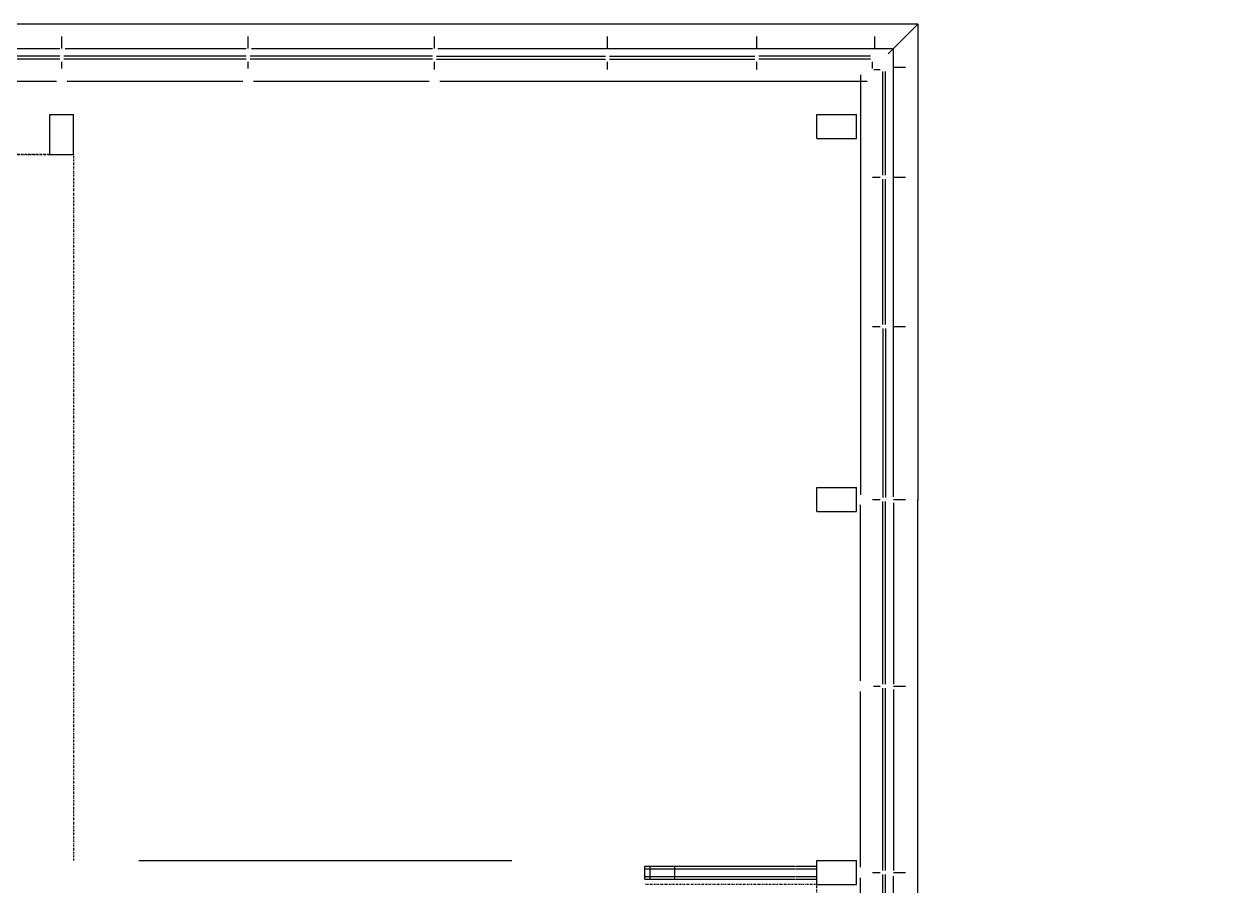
# Model space of a CAD drawing. Extents: x 7705 to 8778, y -6493 to -5330.
# Drawn here: x 8183.2 to 8538.9, y -5585 to -5330.3 of the extents above; entities that cross this region are included whole.
import ezdxf

# ---------------------------------------------------------------- set-up
doc = ezdxf.new("R2010")
doc.units = 0
doc.linetypes.add('DOT_DASH', pattern=[1, 0, -0.25, 0.5, -0.25])
doc.linetypes.add('LONG_DASHES', pattern=[1.5, 1, -0.5])
doc.layers.get('0').update_dxf_attribs({"linetype": 'CONTINUOUS'})
for name, color, linetype in [('A-NEU-BüROTRENNWAND-FEIN', 7, 'CONTINUOUS'), ('A-NEU-BüROTRENNWAND-GROB', 7, 'CONTINUOUS'), ('A-NEU-GRUNDRISS', 7, 'CONTINUOUS'), ('A-NEU-WAND-BETON', 7, 'CONTINUOUS'), ('A-NEU-WAND-DAEMMUNG', 7, 'CONTINUOUS'), ('FM_OBJEKT_RAUM', 7, 'CONTINUOUS')]:
    doc.layers.add(name, color=color, linetype=linetype)

# ---------------------------------------------------------------- blocks, each defined once
blk = doc.blocks.new('*D000014')
at = {"layer": 'FM_OBJEKT_RAUM', "color": 250, "linetype": 'CONTINUOUS', "const_width": 0.00174}
blk.add_lwpolyline([(8194.3555, -5357.043), (8194.3574, -5347.2002), (8430.5762, -5347.1992), (8430.5762, -5357.043), (8429.3926, -5357.043), (8429.3926, -5364.1294), (8417.582, -5364.1294), (8417.582, -5357.043), (8429.3926, -5357.043), (8430.5762, -5357.043), (8430.5762, -5467.2788), (8429.3926, -5467.2788), (8429.3926, -5474.3657), (8417.582, -5474.3657), (8417.582, -5467.2788), (8429.3926, -5467.2788), (8430.5762, -5467.2788), (8430.5762, -5581.0581), (8429.3926, -5581.0581), (8429.3926, -5577.5146), (8417.582, -5577.5146), (8417.582, -5581.0581), (8366.7969, -5581.0581), (8366.7969, -5577.5146), (8197.8984, -5577.5146), (8197.8984, -5368.854), (8197.8984, -5357.043), (8194.3555, -5357.043)], close=True, dxfattribs=at)
blk = doc.blocks.new('*D000022')
at = {"layer": 'FM_OBJEKT_RAUM', "color": 250, "linetype": 'CONTINUOUS', "const_width": 0.00174}
for points in [[(8177.8208, -5577.5151), (8197.8984, -5577.5151), (8197.8984, -5368.854), (8190.812, -5368.854), (8190.812, -5357.043), (8194.3555, -5357.043), (8194.3574, -5347.2002), (8084.1196, -5347.2002)], [(8430.5762, -5677.9082), (8430.5762, -5581.0581), (8429.3926, -5581.0581), (8429.3926, -5584.6016), (8417.584, -5584.6016), (8417.582, -5581.0581), (8366.7969, -5581.0581), (8366.7969, -5599.9561)]]:
    blk.add_lwpolyline(points, dxfattribs=at)
blk = doc.blocks.new('*D000063')
at = {"layer": 'A-NEU-GRUNDRISS', "color": 250, "linetype": 'CONTINUOUS'}
for p, q in [((8447.5059, -5330.2715), (8304.5586, -5330.2715)), ((8438.7246, -5339.0503), (8447.5059, -5330.2715)), ((8447.5059, -5330.2715), (8447.5059, -5471.019)), ((8304.5918, -5337.5137), (8304.5918, -5333.9585)), ((8355.7734, -5337.5137), (8355.7734, -5333.9585)), ((8399.8672, -5337.5137), (8399.8672, -5333.9585)), ((8434.7402, -5337.5137), (8434.7402, -5333.9595)), ((8447.5059, -5331.4521), (8447.5059, -5471.019)), ((8305.5859, -5337.5142), (8440.2617, -5337.5142)), ((8434.1191, -5337.5137), (8434.7402, -5337.5137)), ((8440.2617, -5470.0254), (8440.2617, -5337.5142)), ((8304.5918, -5343.6563), (8304.5918, -5341.4517)), ((8305.1836, -5339.8037), (8355.1836, -5339.8037)), ((8305.1836, -5340.6309), (8355.1836, -5340.6309)), ((8355.7734, -5343.6563), (8355.7734, -5341.4517)), ((8356.3652, -5339.8018), (8399.2852, -5339.7979)), ((8356.3652, -5340.6289), (8399.2852, -5340.625)), ((8399.8672, -5343.6563), (8399.8672, -5341.4517)), ((8433.5313, -5339.7979), (8400.459, -5339.7979)), ((8433.5313, -5340.625), (8400.459, -5340.625)), ((8434.1191, -5343.3618), (8434.1191, -5341.4517)), ((8430.5762, -5345.2314), (8430.5762, -5469.4443)), ((8434.4551, -5343.6567), (8436.3262, -5343.6563)), ((8437.1309, -5374.9561), (8437.1309, -5344.2471)), ((8437.957, -5374.9561), (8437.957, -5344.2471)), ((8440.2617, -5343.0352), (8443.8164, -5343.0352)), ((8432.5449, -5347.1992), (8306.168, -5347.1992)), ((8434.1211, -5375.5464), (8436.3262, -5375.5464)), ((8437.1309, -5419.0508), (8437.1309, -5376.1367)), ((8437.957, -5419.0508), (8437.957, -5376.1367)), ((8440.2637, -5375.5459), (8443.8184, -5375.5459)), ((8434.1172, -5419.6406), (8436.3242, -5419.6406)), ((8440.2617, -5419.6406), (8443.8164, -5419.6401)), ((8437.1309, -5420.2314), (8437.1309, -5470.2314)), ((8437.957, -5420.2314), (8437.957, -5470.2314)), ((8434.1191, -5470.8223), (8436.3242, -5470.8223)), ((8440.2617, -5470.8218), (8443.8164, -5470.8218))]:
    blk.add_line(p, q, dxfattribs=at)
at = {"layer": 'A-NEU-GRUNDRISS', "color": 250, "linetype": 'CONTINUOUS', "const_width": 0.00174}
for points in [[(8305.666, -5335.7104), (8303.5195, -5335.7104), (8303.5195, -5333.9585), (8305.666, -5333.9585)], [(8356.8145, -5335.7104), (8354.668, -5335.7104), (8354.668, -5333.9585), (8356.8145, -5333.9585)], [(8400.9082, -5335.7104), (8398.7617, -5335.7104), (8398.7617, -5333.9585), (8400.9082, -5333.9585)], [(8434.7402, -5335.7114), (8434.1191, -5335.7114), (8434.1191, -5333.9595), (8434.7402, -5333.9595)], [(8305.5859, -5338.6953), (8303.5996, -5338.6953), (8303.5996, -5337.5142), (8305.5859, -5337.5142)], [(8356.7676, -5338.6953), (8354.7793, -5338.6953), (8354.7793, -5337.5142), (8356.7676, -5337.5142)], [(8400.8613, -5338.6953), (8398.873, -5338.6953), (8398.873, -5337.5142), (8400.8613, -5337.5142)], [(8435.1113, -5338.6953), (8433.125, -5338.6953), (8433.125, -5337.5142), (8435.1113, -5337.5142)], [(8304.9863, -5341.4517), (8304.1992, -5341.4517), (8304.1992, -5338.9932), (8304.9863, -5338.9932)], [(8355.1836, -5341.4536), (8305.1836, -5341.4536), (8305.1836, -5338.9751), (8355.1836, -5338.9751)], [(8356.168, -5341.4517), (8355.3809, -5341.4517), (8355.3809, -5338.9932), (8356.168, -5338.9932)], [(8356.3652, -5341.4556), (8399.2852, -5341.4517), (8399.2852, -5338.9717), (8356.3652, -5338.9751)], [(8400.2617, -5341.4517), (8399.4746, -5341.4517), (8399.4746, -5338.9932), (8400.2617, -5338.9932)], [(8433.5313, -5341.4517), (8400.459, -5341.4517), (8400.459, -5338.9712), (8433.5313, -5338.9712)], [(8434.5137, -5341.4517), (8433.7246, -5341.4517), (8433.7246, -5338.9932), (8434.5137, -5338.9932)], [(8438.7246, -5343.0664), (8436.4023, -5343.0664), (8436.4023, -5341.373), (8434.707, -5341.373), (8434.707, -5339.0503), (8438.7246, -5339.0503)], [(8306.168, -5347.1992), (8303.0176, -5347.1992), (8303.0176, -5342.0811), (8306.168, -5342.0811)], [(8357.3496, -5347.1992), (8354.1992, -5347.1992), (8354.1992, -5342.0811), (8357.3496, -5342.0811)], [(8401.4434, -5347.1992), (8398.293, -5347.1992), (8398.293, -5342.0811), (8401.4434, -5342.0811)], [(8435.6934, -5347.1992), (8430.5762, -5347.1992), (8430.5762, -5342.082), (8435.6934, -5342.082)], [(8438.7852, -5344.0503), (8436.3262, -5344.0503), (8436.3262, -5343.2632), (8438.7852, -5343.2632)], [(8438.7852, -5374.9561), (8436.3281, -5374.9561), (8436.3281, -5344.2471), (8438.7852, -5344.2471)], [(8440.2617, -5344.6494), (8439.0801, -5344.6494), (8439.0801, -5342.6631), (8440.2617, -5342.6631)], [(8443.8164, -5343.6567), (8442.0645, -5343.6567), (8442.0645, -5343.0352), (8443.8164, -5343.0352)], [(8435.6934, -5377.1211), (8430.5762, -5377.1211), (8430.5762, -5373.9717), (8435.6934, -5373.9717)], [(8438.7852, -5375.9404), (8436.3262, -5375.9404), (8436.3262, -5375.1528), (8438.7852, -5375.1528)], [(8438.7871, -5419.0508), (8436.3262, -5419.0508), (8436.3262, -5376.1367), (8438.7871, -5376.1367)], [(8440.2637, -5376.5396), (8439.082, -5376.5396), (8439.082, -5374.5527), (8440.2637, -5374.5527)], [(8443.8184, -5376.5859), (8442.0664, -5376.5859), (8442.0664, -5374.4399), (8443.8184, -5374.4399)], [(8435.6934, -5421.2158), (8430.5762, -5421.2158), (8430.5762, -5418.0659), (8435.6934, -5418.0659)], [(8438.7813, -5420.0347), (8436.3242, -5420.0347), (8436.3242, -5419.2471), (8438.7813, -5419.2471)], [(8440.2617, -5420.6338), (8439.0801, -5420.6338), (8439.0801, -5418.647), (8440.2617, -5418.647)], [(8443.8164, -5420.6807), (8442.0625, -5420.6807), (8442.0625, -5418.5342), (8443.8164, -5418.5342)], [(8438.7871, -5470.2314), (8436.3262, -5470.2314), (8436.3262, -5420.2314), (8438.7871, -5420.2314)], [(8435.6934, -5472.397), (8430.5762, -5472.397), (8430.5762, -5469.2471), (8435.6934, -5469.2471)], [(8440.2617, -5471.8154), (8439.0801, -5471.8154), (8439.0801, -5469.8286), (8440.2617, -5469.8286)], [(8443.8164, -5471.8618), (8442.0645, -5471.8618), (8442.0645, -5469.7158), (8443.8164, -5469.7158)], [(8438.7832, -5471.2158), (8436.3242, -5471.2158), (8436.3242, -5470.4287), (8438.7832, -5470.4287)]]:
    blk.add_lwpolyline(points, close=True, dxfattribs=at)
blk = doc.blocks.new('*D000064')
at = {"layer": 'A-NEU-GRUNDRISS', "color": 250, "linetype": 'CONTINUOUS'}
for p, q in [((8304.5918, -5330.2734), (8249.4746, -5330.2734)), ((8249.4746, -5337.5166), (8249.4746, -5333.9614)), ((8250.4668, -5337.5166), (8304.002, -5337.5166)), ((8249.4746, -5343.4214), (8249.4746, -5341.4541)), ((8304.002, -5339.8022), (8250.0645, -5339.8022)), ((8304.002, -5340.6289), (8250.0645, -5340.6289)), ((8303.0176, -5347.2007), (8251.0488, -5347.2007))]:
    blk.add_line(p, q, dxfattribs=at)
at = {"layer": 'A-NEU-GRUNDRISS', "color": 250, "linetype": 'CONTINUOUS', "const_width": 0.00174}
for points in [[(8250.5469, -5335.7134), (8248.4023, -5335.7134), (8248.4023, -5333.9614), (8250.5469, -5333.9614)], [(8250.4668, -5338.6978), (8248.4805, -5338.6978), (8248.4805, -5337.5166), (8250.4668, -5337.5166)], [(8249.8691, -5341.4541), (8249.0801, -5341.4541), (8249.0801, -5338.9961), (8249.8691, -5338.9961)], [(8304.002, -5341.4521), (8250.0645, -5341.4521), (8250.0645, -5338.9736), (8304.002, -5338.9736)], [(8251.0488, -5347.2007), (8247.9004, -5347.2007), (8247.9004, -5342.0825), (8251.0488, -5342.0825)]]:
    blk.add_lwpolyline(points, close=True, dxfattribs=at)
blk = doc.blocks.new('*D000065')
at = {"layer": 'A-NEU-GRUNDRISS', "color": 250, "linetype": 'CONTINUOUS'}
for p, q in [((8249.4746, -5330.2734), (8194.3574, -5330.2734)), ((8194.3574, -5337.5166), (8194.3574, -5333.9614)), ((8195.3496, -5337.5166), (8248.8848, -5337.5166)), ((8194.3574, -5343.4214), (8194.3574, -5341.4541)), ((8248.8848, -5339.8022), (8194.9473, -5339.8022)), ((8248.8848, -5340.6289), (8194.9473, -5340.6289)), ((8247.9004, -5347.2007), (8195.9316, -5347.2007))]:
    blk.add_line(p, q, dxfattribs=at)
at = {"layer": 'A-NEU-GRUNDRISS', "color": 250, "linetype": 'CONTINUOUS', "const_width": 0.00174}
for points in [[(8195.4297, -5335.7134), (8193.2832, -5335.7134), (8193.2832, -5333.9614), (8195.4297, -5333.9614)], [(8195.3496, -5338.6978), (8193.3633, -5338.6978), (8193.3633, -5337.5166), (8195.3496, -5337.5166)], [(8194.75, -5341.4541), (8193.9629, -5341.4541), (8193.9629, -5338.9961), (8194.75, -5338.9961)], [(8248.8848, -5341.4521), (8194.9473, -5341.4521), (8194.9473, -5338.9736), (8248.8848, -5338.9736)], [(8195.9316, -5347.2007), (8192.7813, -5347.2007), (8192.7813, -5342.0825), (8195.9316, -5342.0825)]]:
    blk.add_lwpolyline(points, close=True, dxfattribs=at)
blk = doc.blocks.new('*D000066')
at = {"layer": 'A-NEU-GRUNDRISS', "color": 250, "linetype": 'CONTINUOUS'}
for p, q in [((8194.3574, -5330.2734), (8139.2388, -5330.2734)), ((8139.2388, -5337.5166), (8139.2388, -5333.9614)), ((8140.231, -5337.5166), (8193.7656, -5337.5166)), ((8139.2388, -5343.4214), (8139.2388, -5341.4541)), ((8193.7656, -5339.8022), (8139.8296, -5339.8022)), ((8193.7656, -5340.6289), (8139.8296, -5340.6289)), ((8192.7813, -5347.2007), (8140.813, -5347.2007))]:
    blk.add_line(p, q, dxfattribs=at)
at = {"layer": 'A-NEU-GRUNDRISS', "color": 250, "linetype": 'CONTINUOUS', "const_width": 0.00174}
for points in [[(8140.312, -5335.7134), (8138.1655, -5335.7134), (8138.1655, -5333.9614), (8140.312, -5333.9614)], [(8140.231, -5338.6978), (8138.2446, -5338.6978), (8138.2446, -5337.5166), (8140.231, -5337.5166)], [(8139.6323, -5341.4541), (8138.8452, -5341.4541), (8138.8452, -5338.9961), (8139.6323, -5338.9961)], [(8193.7656, -5341.4521), (8139.8296, -5341.4521), (8139.8296, -5338.9736), (8193.7656, -5338.9736)], [(8140.813, -5347.2007), (8137.6636, -5347.2007), (8137.6636, -5342.0825), (8140.813, -5342.0825)]]:
    blk.add_lwpolyline(points, close=True, dxfattribs=at)
blk = doc.blocks.new('*D000073')
at = {"layer": 'A-NEU-GRUNDRISS', "color": 250, "linetype": 'CONTINUOUS'}
for p, q in [((8434.3535, -5525.9399), (8436.3223, -5525.9399)), ((8437.1465, -5580.4678), (8437.1465, -5526.5308)), ((8437.9727, -5580.4678), (8437.9727, -5526.5308)), ((8440.2598, -5525.9404), (8443.8145, -5525.9404)), ((8447.502, -5581.0581), (8447.502, -5525.9404)), ((8430.5742, -5579.4834), (8430.5742, -5527.5146)), ((8440.2598, -5526.9331), (8440.2598, -5580.4678))]:
    blk.add_line(p, q, dxfattribs=at)
at = {"layer": 'A-NEU-GRUNDRISS', "color": 250, "linetype": 'CONTINUOUS', "const_width": 0.00174}
for points in [[(8430.5742, -5527.5146), (8430.5742, -5524.3652), (8435.6934, -5524.3652), (8435.6934, -5527.5146)], [(8436.3223, -5526.334), (8436.3223, -5525.5464), (8438.7793, -5525.5464), (8438.7793, -5526.334)], [(8436.3242, -5580.4678), (8436.3242, -5526.5308), (8438.8027, -5526.5308), (8438.8027, -5580.4678)], [(8439.0781, -5526.9331), (8439.0781, -5524.9463), (8440.2598, -5524.9463), (8440.2598, -5526.9331)], [(8442.0625, -5527.0132), (8442.0625, -5524.8672), (8443.8145, -5524.8672), (8443.8145, -5527.0132)]]:
    blk.add_lwpolyline(points, close=True, dxfattribs=at)
blk = doc.blocks.new('*D000074')
at = {"layer": 'A-NEU-GRUNDRISS', "color": 250, "linetype": 'CONTINUOUS'}
for p, q in [((8430.5762, -5524.3652), (8430.5762, -5472.397)), ((8434.3535, -5470.8223), (8436.3223, -5470.8223)), ((8437.1465, -5525.3496), (8437.1465, -5471.4126)), ((8437.9727, -5525.3496), (8437.9727, -5471.4126)), ((8440.2598, -5470.8223), (8443.8145, -5470.8223)), ((8440.2598, -5471.8149), (8440.2598, -5525.3496)), ((8447.502, -5525.9404), (8447.502, -5470.8223))]:
    blk.add_line(p, q, dxfattribs=at)
at = {"layer": 'A-NEU-GRUNDRISS', "color": 250, "linetype": 'CONTINUOUS', "const_width": 0.00174}
for points in [[(8430.5762, -5472.397), (8430.5762, -5469.2471), (8435.6934, -5469.2471), (8435.6934, -5472.397)], [(8439.0781, -5471.8149), (8439.0781, -5469.8281), (8440.2598, -5469.8281), (8440.2598, -5471.8149)], [(8442.0625, -5471.895), (8442.0625, -5469.749), (8443.8145, -5469.749), (8443.8145, -5471.895)], [(8436.3223, -5471.2158), (8436.3223, -5470.4282), (8438.7793, -5470.4282), (8438.7793, -5471.2158)], [(8436.3242, -5525.3496), (8436.3242, -5471.4126), (8438.8027, -5471.4126), (8438.8027, -5525.3496)]]:
    blk.add_lwpolyline(points, close=True, dxfattribs=at)
blk = doc.blocks.new('*D000075')
at = {"layer": 'A-NEU-GRUNDRISS', "color": 250, "linetype": 'CONTINUOUS'}
for p, q in [((8430.5742, -5677.9067), (8430.5742, -5582.6328)), ((8434.1172, -5581.0581), (8436.3223, -5581.0581)), ((8437.1465, -5627.7119), (8437.1465, -5581.6489)), ((8437.9727, -5627.7119), (8437.9727, -5581.6489)), ((8440.2578, -5668.2231), (8440.2598, -5582.0903)), ((8440.2598, -5581.0581), (8443.8145, -5581.0581)), ((8447.502, -5660.98), (8447.502, -5581.0581)), ((8434.1172, -5628.3022), (8436.3223, -5628.3022)), ((8437.1719, -5628.8926), (8437.1719, -5660.5859)), ((8437.998, -5628.8926), (8437.998, -5660.5859)), ((8440.2598, -5628.3022), (8443.8145, -5628.3022)), ((8434.1152, -5661.189), (8436.3223, -5661.1895)), ((8439.0762, -5669.4043), (8447.502, -5660.98)), ((8440.2598, -5661.1895), (8443.8125, -5661.1895)), ((8525.0645, -5660.98), (8447.502, -5660.98)), ((8439.0762, -5662.7607), (8439.0762, -5662.1826)), ((8447.291, -5668.2231), (8447.291, -5664.6689)), ((8477.8203, -5668.2227), (8477.8203, -5664.6675)), ((8524.4727, -5668.2231), (8440.2578, -5668.2231)), ((8445.7148, -5669.4043), (8446.2969, -5669.4043)), ((8447.291, -5674.3662), (8447.291, -5672.1606)), ((8447.8809, -5670.5068), (8477.1895, -5670.5068)), ((8447.8809, -5671.334), (8477.1895, -5671.334)), ((8477.8203, -5674.3647), (8477.8203, -5672.1606)), ((8524.4727, -5670.5088), (8478.4102, -5670.5088)), ((8524.4727, -5671.3354), (8478.4102, -5671.3354)), ((8523.4902, -5677.9067), (8430.5742, -5677.9067))]:
    blk.add_line(p, q, dxfattribs=at)
at = {"layer": 'A-NEU-GRUNDRISS', "color": 250, "linetype": 'CONTINUOUS', "const_width": 0.00174}
for points in [[(8430.5742, -5579.4834), (8435.6934, -5579.4834), (8435.6934, -5582.6328), (8430.5742, -5582.6328)], [(8439.0781, -5580.0645), (8440.2598, -5580.0645), (8440.2598, -5582.0508), (8439.0781, -5582.0508)], [(8442.0625, -5579.9854), (8443.8145, -5579.9854), (8443.8145, -5582.1313), (8442.0625, -5582.1313)], [(8436.3223, -5580.6646), (8438.7793, -5580.6646), (8438.7793, -5581.4521), (8436.3223, -5581.4521)], [(8436.3242, -5581.6489), (8438.8027, -5581.6489), (8438.8027, -5627.7119), (8436.3242, -5627.7119)], [(8430.5762, -5626.7275), (8435.6934, -5626.7275), (8435.6934, -5629.877), (8430.5762, -5629.877)], [(8436.3223, -5627.9087), (8438.7793, -5627.9087), (8438.7793, -5628.6958), (8436.3223, -5628.6958)], [(8436.3457, -5628.8926), (8438.8027, -5628.8926), (8438.8027, -5660.5859), (8436.3457, -5660.5859)], [(8439.0781, -5627.3086), (8440.2598, -5627.3086), (8440.2598, -5629.2949), (8439.0781, -5629.2949)], [(8442.0625, -5627.1963), (8443.8145, -5627.1963), (8443.8145, -5629.3423), (8442.0625, -5629.3423)], [(8430.5723, -5659.6143), (8435.6895, -5659.6143), (8435.6895, -5662.7637), (8430.5723, -5662.7637)], [(8436.3223, -5660.7954), (8438.7793, -5660.7954), (8438.7793, -5661.5825), (8436.3223, -5661.5825)], [(8439.0762, -5660.1963), (8440.2578, -5660.1963), (8440.2578, -5662.1826), (8439.0762, -5662.1826)], [(8442.0605, -5660.1167), (8443.8125, -5660.1167), (8443.8125, -5662.2627), (8442.0605, -5662.2627)], [(8446.2168, -5664.6689), (8448.3633, -5664.6689), (8448.3633, -5666.4209), (8446.2168, -5666.4209)], [(8476.7461, -5664.6675), (8478.8926, -5664.6675), (8478.8926, -5666.4194), (8476.7461, -5666.4194)], [(8446.2969, -5668.2231), (8448.2832, -5668.2231), (8448.2832, -5669.4043), (8446.2969, -5669.4043)], [(8476.8262, -5668.2231), (8478.8125, -5668.2231), (8478.8125, -5669.4043), (8476.8262, -5669.4043)], [(8446.8965, -5669.7021), (8447.6836, -5669.7021), (8447.6836, -5672.1606), (8446.8965, -5672.1606)], [(8447.8809, -5669.6802), (8477.1895, -5669.6802), (8477.1895, -5672.1606), (8447.8809, -5672.1606)], [(8477.4258, -5669.7021), (8478.2129, -5669.7021), (8478.2129, -5672.1606), (8477.4258, -5672.1606)], [(8478.4102, -5669.6802), (8524.4727, -5669.6802), (8524.4727, -5672.1582), (8478.4102, -5672.1582)], [(8445.7148, -5672.791), (8448.8652, -5672.791), (8448.8652, -5677.9072), (8445.7148, -5677.9072)], [(8476.2441, -5672.7886), (8479.3945, -5672.7886), (8479.3945, -5677.9067), (8476.2441, -5677.9067)]]:
    blk.add_lwpolyline(points, close=True, dxfattribs=at)
at = {"layer": 'A-NEU-WAND-DAEMMUNG', "color": 250, "linetype": 'CONTINUOUS'}
for p, q in [((8430.8086, -5677.6719), (8430.8086, -5662.7637)), ((8439.0762, -5669.4043), (8439.0762, -5662.7637)), ((8439.0762, -5669.4043), (8445.7148, -5669.4043)), ((8430.8086, -5677.6719), (8445.7148, -5677.6719))]:
    blk.add_line(p, q, dxfattribs=at)

msp = doc.modelspace()

# ---------------------------------------------------------------- linework, layer by layer
at = {"layer": 'A-NEU-BüROTRENNWAND-FEIN', "color": 250, "linetype": 'CONTINUOUS'}
for p, q in [((8366.7969, -5579.1289), (8368.252, -5579.1289)), ((8366.7969, -5579.9165), (8366.7969, -5579.1289)), ((8366.7969, -5579.9165), (8368.252, -5579.9165)), ((8368.3711, -5579.1289), (8375.5352, -5579.1289)), ((8368.3711, -5579.9165), (8368.3711, -5579.1289)), ((8368.3711, -5579.9165), (8375.5352, -5579.9165)), ((8375.6543, -5579.1289), (8411.166, -5579.1289)), ((8375.6543, -5579.9165), (8375.6543, -5579.1289)), ((8375.6543, -5579.9165), (8411.166, -5579.9165)), ((8411.2832, -5579.1289), (8417.582, -5579.1289)), ((8411.2832, -5579.9165), (8417.582, -5579.9165)), ((8417.582, -5579.9165), (8417.582, -5579.1289)), ((8366.7969, -5582.2002), (8368.252, -5582.2002)), ((8366.7969, -5582.9873), (8366.7969, -5582.2002)), ((8366.7969, -5582.9873), (8368.252, -5582.9873)), ((8368.3711, -5582.2002), (8375.5352, -5582.2002)), ((8368.3711, -5582.9873), (8368.3711, -5582.2002)), ((8368.3711, -5582.9873), (8375.5352, -5582.9873)), ((8375.6543, -5582.2002), (8411.166, -5582.2002)), ((8375.6543, -5582.9873), (8375.6543, -5582.2002)), ((8375.6543, -5582.9873), (8411.166, -5582.9873)), ((8411.2832, -5582.2002), (8417.582, -5582.2002)), ((8411.2832, -5582.9873), (8417.582, -5582.9873)), ((8417.582, -5582.9873), (8417.582, -5582.2002))]:
    msp.add_line(p, q, dxfattribs=at)
at = {"layer": 'A-NEU-BüROTRENNWAND-GROB', "color": 250, "linetype": 'CONTINUOUS'}
for p, q in [((8366.7969, -5579.9165), (8368.252, -5579.9165)), ((8366.7969, -5582.2002), (8366.7969, -5579.9165)), ((8368.3711, -5579.9165), (8375.5352, -5579.9165)), ((8368.3711, -5582.2002), (8368.3711, -5579.9165)), ((8375.6543, -5579.9165), (8411.166, -5579.9165)), ((8375.6543, -5582.2002), (8375.6543, -5579.9165)), ((8411.2832, -5579.9165), (8417.582, -5579.9165)), ((8417.582, -5582.2002), (8417.582, -5579.9165)), ((8366.7969, -5582.2002), (8368.252, -5582.2002)), ((8368.3711, -5582.2002), (8375.5352, -5582.2002)), ((8375.6543, -5582.2002), (8411.166, -5582.2002)), ((8411.2832, -5582.2002), (8417.582, -5582.2002))]:
    msp.add_line(p, q, dxfattribs=at)
at = {"layer": 'A-NEU-BüROTRENNWAND-GROB', "color": 250, "linetype": 'CONTINUOUS', "const_width": 0.00174}
for points in [[(8368.3711, -5579.9165), (8369.1777, -5579.9165), (8369.1777, -5580.0347), (8368.3711, -5580.0347), (8368.3711, -5582.082), (8369.1777, -5582.082), (8369.1777, -5582.2002), (8368.3711, -5582.2002), (8368.3711, -5582.9873), (8368.252, -5582.9873), (8368.252, -5582.2002), (8367.4453, -5582.2002), (8367.4453, -5582.082), (8368.252, -5582.082), (8368.252, -5580.0347), (8367.4453, -5580.0347), (8367.4453, -5579.9165), (8368.252, -5579.9165), (8368.252, -5579.1289), (8368.3711, -5579.1289)], [(8375.6543, -5579.9165), (8376.4609, -5579.9165), (8376.4609, -5580.0347), (8375.6543, -5580.0347), (8375.6543, -5582.082), (8376.4609, -5582.082), (8376.4609, -5582.2002), (8375.6543, -5582.2002), (8375.6543, -5582.9873), (8375.5352, -5582.9873), (8375.5352, -5582.2002), (8374.7285, -5582.2002), (8374.7285, -5582.082), (8375.5352, -5582.082), (8375.5352, -5580.0347), (8374.7285, -5580.0347), (8374.7285, -5579.9165), (8375.5352, -5579.9165), (8375.5352, -5579.1289), (8375.6543, -5579.1289)], [(8411.2832, -5579.9165), (8412.0898, -5579.9165), (8412.0898, -5580.0347), (8411.2832, -5580.0347), (8411.2832, -5582.082), (8412.0898, -5582.082), (8412.0898, -5582.2002), (8411.2832, -5582.2002), (8411.2832, -5582.9873), (8411.166, -5582.9873), (8411.166, -5582.2002), (8410.3574, -5582.2002), (8410.3574, -5582.082), (8411.166, -5582.082), (8411.166, -5580.0347), (8410.3574, -5580.0347), (8410.3574, -5579.9165), (8411.166, -5579.9165), (8411.166, -5579.1289), (8411.2832, -5579.1289)]]:
    msp.add_lwpolyline(points, close=True, dxfattribs=at)
at = {"layer": 'A-NEU-GRUNDRISS', "color": 250, "linetype": 'DOT_DASH'}
for p, q in [((8087.6626, -5368.854), (8190.812, -5368.854)), ((8190.812, -5368.854), (8087.6626, -5368.854)), ((8197.8984, -5368.854), (8197.8984, -5577.5151)), ((8417.584, -5584.6016), (8366.7969, -5584.6016)), ((8417.584, -5584.6016), (8366.7969, -5584.6016)), ((8417.584, -5694.8374), (8417.584, -5584.6016))]:
    msp.add_line(p, q, dxfattribs=at)
at = {"layer": 'A-NEU-GRUNDRISS', "color": 250, "linetype": 'LONG_DASHES', "const_width": 0.00174}
msp.add_lwpolyline([(8762.0703, -6477.1196), (8177.8198, -6477.1196), (8177.8198, -6146.4116), (7847.1123, -6146.4116), (7847.1123, -5346.4131), (8431.3633, -5346.4131), (8431.3633, -5677.1211), (8762.0703, -5677.1211)], close=True, dxfattribs=at)
at = {"layer": 'A-NEU-WAND-BETON', "color": 250, "linetype": 'CONTINUOUS'}
for p, q in [((8190.812, -5357.043), (8197.8984, -5357.043)), ((8190.812, -5368.854), (8190.812, -5357.043)), ((8197.8984, -5368.854), (8197.8984, -5357.043)), ((8417.582, -5357.043), (8429.3926, -5357.043)), ((8417.582, -5364.1299), (8417.582, -5357.043)), ((8429.3926, -5364.1299), (8429.3926, -5357.043)), ((8417.582, -5364.1299), (8429.3926, -5364.1299)), ((8190.812, -5368.854), (8197.8984, -5368.854)), ((8417.582, -5467.2788), (8429.3926, -5467.2788)), ((8417.582, -5474.3657), (8417.582, -5467.2788)), ((8429.3926, -5474.3657), (8429.3926, -5467.2788)), ((8417.582, -5474.3657), (8429.3926, -5474.3657)), ((8217.1895, -5577.5151), (8327.4258, -5577.5151)), ((8417.582, -5577.5151), (8429.3926, -5577.5151)), ((8417.582, -5584.6016), (8417.582, -5577.5151)), ((8429.3926, -5584.6016), (8429.3926, -5577.5151)), ((8417.582, -5584.6016), (8429.3926, -5584.6016))]:
    msp.add_line(p, q, dxfattribs=at)

# ---------------------------------------------------------------- block references
at = {"color": 0, "linetype": 'BYBLOCK'}
for name in ['*D000066', '*D000065', '*D000064', '*D000063', '*D000022', '*D000014', '*D000074', '*D000073', '*D000075']:
    msp.add_blockref(name, (0, 0), dxfattribs=at)

doc.saveas('drawing.dxf')
